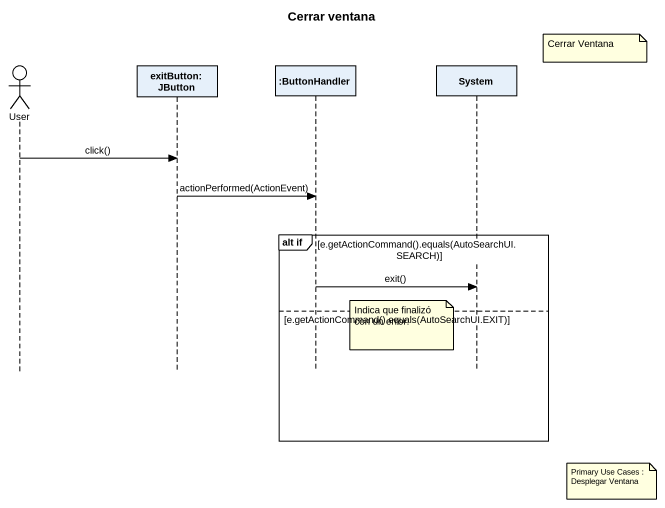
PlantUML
@startuml
title Cerrar ventana
hide footbox
actor User
participant "exitButton: JButton" as exitButton_JButton
participant ":ButtonHandler" as ButtonHandler
participant System

note right of System : Cerrar Ventana
User -> exitButton_JButton : click()
exitButton_JButton -> ButtonHandler : actionPerformed(ActionEvent)
group alt if [e.getActionCommand().equals(AutoSearchUI.SEARCH)]
  ButtonHandler -> System : exit()
else e.getActionCommand().equals(AutoSearchUI.EXIT)
  note left of System : Indica que finalizó con un error.
end
note right of System : Primary Use Cases : Desplegar Ventana
@enduml
